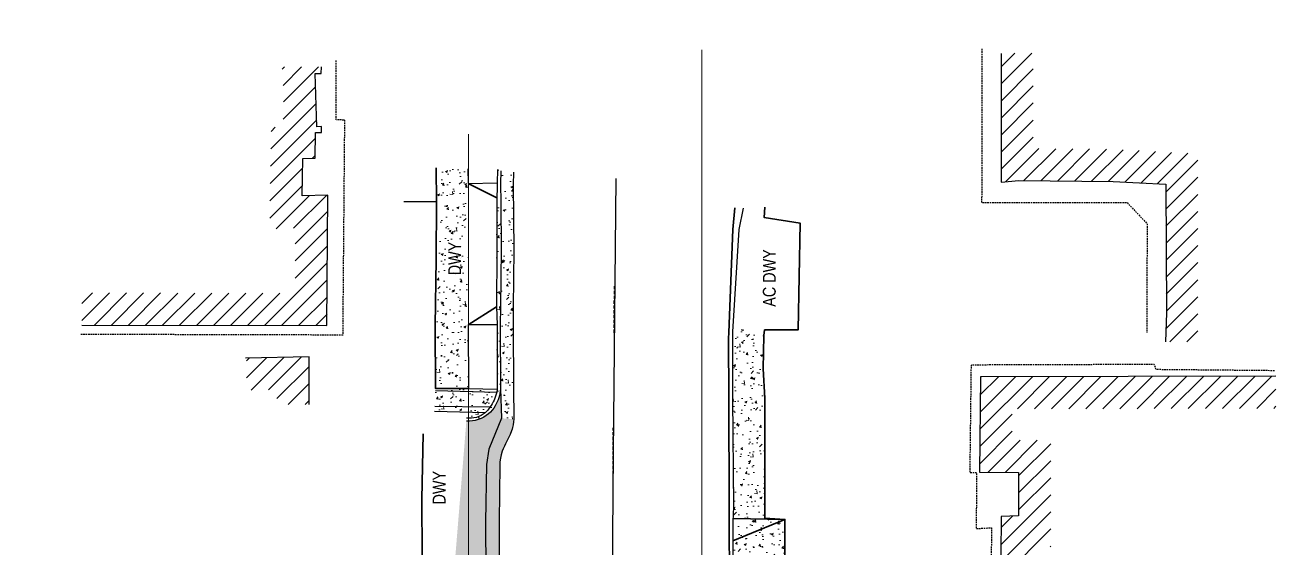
# Model space of a CAD drawing. Header units: feet. Extents: x 0 to 6437249, y 0 to 1884635.
# Drawn here: x 6435088.1 to 6435282.5, y 1884410.5 to 1884491.8 of the extents above; entities that cross this region are included whole.
import ezdxf
from ezdxf import colors
from ezdxf.entities.mleader import LeaderData, LeaderLine
from ezdxf.lldxf.tags import DXFTag
from ezdxf.math import Vec2, Vec3

# ---------------------------------------------------------------- set-up
doc = ezdxf.new("R2010")
doc.units = ezdxf.units.FT
doc.header["$MEASUREMENT"] = 0
doc.linetypes.add('DASHED', pattern=[0.75, 0.5, -0.25])
doc.linetypes.add('DASHED2', pattern=[0.375, 0.25, -0.125])
for name, color, linetype, lineweight in [('V-DETL-PATT-BLDG-', 77, 'Continuous', 13), ('V-DETL-PATT-CONC-', 77, 'Continuous', 13), ('VF-BLDG-LINE-', 1, 'Continuous', 25), ('VF-BLDG-OVHD-LINE-', 1, 'DASHED2', 25), ('VF-ELEC-OVHD-LINE-', 10, 'OVERHEADELECTRIC', 15), ('VF-PVMT-EDGE-LINE-', 52, 'EDGEOFPAVEMENT', 35), ('VF-ROAD-CRWN-LINE-', 21, 'Continuous', 25), ('VF-ROAD-DRIV-LINE-', 52, 'Continuous', 35), ('VF-ROAD-STRP-YELO-DASH-LINE-', 181, 'DASHED', 25), ('VF-SSWR-GEOP-LINE-QLB-', 90, 'SEWER', 15), ('VF-TOPO-CONC-EDGE-LINE-', 81, 'Continuous', 25), ('VF-TOPO-CONC-GTFL-LINE-', 81, 'Continuous', 25), ('VF-TOPO-CONC-LIPG-LINE-', 81, 'Continuous', 25), ('VF-TOPO-CONC-SWLK-LINE-', 81, 'Continuous', 25), ('VF-TOPO-CONC-TBCB-LINE-', 81, 'Continuous', 25), ('VF-TOPO-CONC-TBWK-LINE-', 82, 'Continuous', 35), ('VF-TOPO-TEXT-', 1, 'Continuous', 25)]:
    doc.layers.add(name, color=color, linetype=linetype, lineweight=lineweight)
doc.styles.add('NCS1-Anno', font='arial.ttf', dxfattribs={"width": 0.8, "height": 0.1})
doc.styles.get("Standard").update_dxf_attribs({"font": 'arial.ttf'})
tags = doc.linetypes.add('EDGEOFPAVEMENT', pattern='A,1,-0.03,["EP",Standard,S=0.08,R=0,X=0,Y=-0.04],-0.16,1', length=2.19).pattern_tags.tags
tags[6] = DXFTag(74, 10)
tags = doc.linetypes.add('OVERHEADELECTRIC', pattern='A,1,-0.03,["OE",Standard,S=0.08,R=0,X=0,Y=-0.04],-0.16,1', length=2.19).pattern_tags.tags
tags[6] = DXFTag(74, 10)
tags = doc.linetypes.add('SEWER', pattern='A,1,-0.03,["SS",Standard,S=0.08,R=0,X=0,Y=-0.04],-0.16,1', length=2.19).pattern_tags.tags
tags[6] = DXFTag(74, 10)
pattern_1 = [(45, (0, 0), (-1.3258252147, 1.3258252147), [])]
pattern_2 = [(50, (0, 0), (3.586300913, -0.3137606749), [0.375, -4.125]), (355, (0, 0), (-0.693756668, 3.7609606685), [0.3, -3.3]), (100.45144446, (0.299, -0.026), (2.8925442336, 3.4471999548), [0.31870096, -3.50571056]), (46.1842, (0, 1), (5.3362066534, -0.827596404), [0.5625, -6.1875]), (96.63563549, (0.4447, 0.931), (4.6733097284, 4.870593004), [0.47805171, -5.2585688]), (351.18416399, (0, 1), (4.6733097253, 4.8705930013), [0.45, -4.950000005]), (21, (0.5, 0.75), (2.9845352606, -2.0130944533), [0.375, -4.125]), (326, (0.5, 0.75), (1.2165766596, 3.6257502252), [0.3, -3.3]), (71.45144474, (0.7487, 0.5822), (4.2011118836, 1.612655764), [0.31870095, -3.50571056]), (37.5, (0, 0), (0.06079927659, 1.66446926916), [0, -3.26, 0, -3.35, 0, -3.3125]), (7.5, (0, 0), (1.3153476872, 1.9720585594), [0, -1.91, 0, -3.185, 0, -1.2625]), (327.5, (-1.115, 0), (2.66911218086, -0.11277435867), [0, -1.25, 0, -3.9, 0, -5.175]), (317.5, (-1.615, 0), (2.9159308467, 0.5005249117), [0, -1.625, 0, -2.59, 0, -3.675])]

msp = doc.modelspace()

# ---------------------------------------------------------------- hatches: boundary and pattern name
at = {"layer": 'V-DETL-PATT-BLDG-'}
h = msp.add_hatch(dxfattribs=at)
h.set_pattern_fill('ANSI31', color=256, scale=15)
h.set_pattern_definition(pattern_1)
h.paths.add_polyline_path([(6435282.51, 1884437.2), (6435236.58, 1884437.13), (6435236.46, 1884422.29), (6435242.53, 1884422.26), (6435242.53, 1884415.52), (6435239.81, 1884415.41), (6435239.68, 1884397.35), (6435244.68, 1884397.35), (6435244.78, 1884410.6), (6435247.53, 1884410.7), (6435247.53, 1884427.24), (6435241.5, 1884427.27), (6435241.54, 1884432.14), (6435282.51, 1884432.2)])
h.paths.add_polyline_path([(6435270.37, 1884471.77), (6435257.38, 1884472.5), (6435244.81, 1884472.61), (6435244.79, 1884487.4), (6435239.79, 1884487.4), (6435239.82, 1884467.36), (6435242.56, 1884467.62), (6435257.22, 1884467.5), (6435265.39, 1884467.05), (6435265.48, 1884447.08), (6435265.49, 1884447.08), (6435265.37, 1884442.56), (6435270.37, 1884442.56)])
h = msp.add_hatch(dxfattribs=at)
h.set_pattern_fill('ANSI31', color=256, scale=15)
h.set_pattern_definition(pattern_1)
h.paths.add_polyline_path([(6435135.16, 1884465.33), (6435131.2, 1884465.24), (6435131.29, 1884471.05), (6435133.2, 1884471.12), (6435133.24, 1884475.08), (6435134.18, 1884475.11), (6435134.18, 1884476), (6435133.49, 1884476), (6435133.22, 1884484.24), (6435134.15, 1884484.26), (6435134.18, 1884485.29), (6435129.21, 1884485.29), (6435128.06, 1884485.28), (6435128.36, 1884479.92), (6435128.29, 1884479.91), (6435128.25, 1884475.95), (6435126.37, 1884475.88), (6435126.12, 1884460.11), (6435130.13, 1884460.21), (6435130.08, 1884450.13), (6435096.98, 1884450.16), (6435096.98, 1884445.16), (6435135.05, 1884445.12)])
h = msp.add_hatch(dxfattribs=at)
h.set_pattern_fill('ANSI31', color=256, scale=15)
h.set_pattern_definition(pattern_1)
h.paths.add_polyline_path([(6435132.26, 1884440.23), (6435122.52, 1884440.02), (6435122.52, 1884435.01), (6435127.27, 1884435.12), (6435127.27, 1884432.82), (6435132.27, 1884432.83), (6435132.26, 1884436.61)])
at = {"layer": 'V-DETL-PATT-CONC-'}
h = msp.add_hatch(dxfattribs=at)
h.set_pattern_fill('AR-CONC', color=256, scale=0.5)
h.set_pattern_definition(pattern_2)
h.paths.add_polyline_path([(6435157, 1884445.18), (6435156.97, 1884467.18), (6435156.95, 1884469.62), (6435152.03, 1884469.62), (6435152.05, 1884464.3), (6435152, 1884455.39), (6435151.97, 1884452.74), (6435151.91, 1884438.1), (6435151.93, 1884435.3), (6435157.02, 1884435.3)])
h.paths.add_polyline_path([(6435161.47, 1884435.22), (6435157.02, 1884435.3), (6435151.9, 1884435.3), (6435151.9, 1884434.97), (6435161.43, 1884434.73)])
h.paths.add_polyline_path([(6435161.25, 1884434.11), (6435161.35, 1884434.42), (6435161.43, 1884434.73), (6435151.9, 1884434.97), (6435151.75, 1884432.51), (6435151.75, 1884431.74), (6435156.72, 1884431.62), (6435159.63, 1884431.54), (6435159.83, 1884431.73), (6435160.02, 1884431.94), (6435160.36, 1884432.39), (6435160.55, 1884432.66), (6435160.71, 1884432.93), (6435160.87, 1884433.22), (6435161.01, 1884433.51), (6435161.14, 1884433.81)], flags=17)
h.paths.add_polyline_path([(6435160.36, 1884432.39), (6435160.55, 1884432.66), (6435160.71, 1884432.93), (6435160.87, 1884433.22), (6435161.01, 1884433.51), (6435161.14, 1884433.81), (6435161.25, 1884434.11), (6435161.35, 1884434.42), (6435161.43, 1884434.73), (6435151.9, 1884434.97), (6435151.75, 1884432.51), (6435151.75, 1884431.74), (6435156.72, 1884431.62), (6435159.63, 1884431.54), (6435159.83, 1884431.73), (6435160.02, 1884431.94)], flags=17)
h.paths.add_polyline_path([(6435159.32, 1884431.31), (6435159.63, 1884431.54), (6435156.72, 1884431.62), (6435156.72, 1884430.7), (6435157.1, 1884430.67), (6435157.49, 1884430.68), (6435157.88, 1884430.73), (6435158.26, 1884430.82), (6435158.63, 1884430.95), (6435158.99, 1884431.11)], flags=17)
h.paths.add_polyline_path([(6435159.41, 1884430.85), (6435159.81, 1884431.1), (6435160.46, 1884431.65), (6435160.97, 1884432.27), (6435161.36, 1884432.9), (6435161.76, 1884433.87), (6435162, 1884435.23), (6435161.98, 1884445.18), (6435162, 1884447.98), (6435162.11, 1884456.9), (6435162.05, 1884464.22), (6435162.03, 1884467.14), (6435162.07, 1884469.15), (6435161.54, 1884469.35), (6435161.48, 1884467.27), (6435161.46, 1884464.23), (6435161.43, 1884456.69), (6435161.4, 1884448.02), (6435161.47, 1884445.22), (6435161.47, 1884435.22), (6435161.43, 1884434.73), (6435161.35, 1884434.42), (6435161.25, 1884434.11), (6435161.14, 1884433.81), (6435161.01, 1884433.51), (6435160.87, 1884433.22), (6435160.71, 1884432.93), (6435160.55, 1884432.66), (6435160.36, 1884432.39), (6435160.02, 1884431.94), (6435159.83, 1884431.73), (6435159.63, 1884431.54), (6435159.32, 1884431.31), (6435158.99, 1884431.11), (6435158.63, 1884430.95), (6435158.26, 1884430.82), (6435157.88, 1884430.73), (6435157.49, 1884430.68), (6435157.1, 1884430.67), (6435156.72, 1884430.7), (6435156.71, 1884430.22), (6435157.17, 1884430.22), (6435158.1, 1884430.34), (6435158.55, 1884430.47)])
h.paths.add_polyline_path([(6435164, 1884445.19), (6435163.96, 1884447.97), (6435164.05, 1884454.75), (6435164.04, 1884461.31), (6435164, 1884466.98), (6435164.04, 1884468.94), (6435162.07, 1884469.15), (6435162.03, 1884467.14), (6435162.05, 1884464.22), (6435162.11, 1884456.9), (6435162, 1884447.98), (6435161.98, 1884445.18), (6435162, 1884435.23), (6435162.17, 1884430.67), (6435164.07, 1884430.54), (6435164.07, 1884431.2), (6435164.03, 1884435.08)])
h = msp.add_hatch(dxfattribs=at)
h.set_pattern_fill('AR-CONC', color=256, scale=0.5)
h.set_pattern_definition(pattern_2)
h.paths.add_polyline_path([(6435161.47, 1884435.22), (6435157.02, 1884435.3), (6435151.93, 1884435.3), (6435151.91, 1884438.1), (6435151.9, 1884434.97), (6435161.43, 1884434.73)])
h.paths.add_polyline_path([(6435161.14, 1884433.81), (6435161.25, 1884434.11), (6435161.35, 1884434.42), (6435161.43, 1884434.73), (6435151.9, 1884434.97), (6435151.75, 1884432.51), (6435151.75, 1884431.74), (6435156.72, 1884431.62), (6435159.63, 1884431.54), (6435159.83, 1884431.73), (6435160.02, 1884431.94), (6435160.36, 1884432.39), (6435160.55, 1884432.66), (6435160.71, 1884432.93), (6435160.87, 1884433.22), (6435161.01, 1884433.51)])
h.paths.add_polyline_path([(6435159.32, 1884431.31), (6435159.63, 1884431.54), (6435156.72, 1884431.62), (6435156.72, 1884430.7), (6435157.1, 1884430.67), (6435157.49, 1884430.68), (6435157.88, 1884430.73), (6435158.26, 1884430.82), (6435158.63, 1884430.95), (6435158.99, 1884431.11)], flags=17)
h.paths.add_polyline_path([(6435159.41, 1884430.85), (6435159.81, 1884431.1), (6435160.46, 1884431.65), (6435160.97, 1884432.27), (6435161.36, 1884432.9), (6435161.76, 1884433.87), (6435162, 1884435.23), (6435161.98, 1884445.18), (6435162, 1884447.98), (6435162.11, 1884456.9), (6435162.05, 1884464.22), (6435162.03, 1884467.14), (6435162.07, 1884469.15), (6435161.54, 1884469.35), (6435161.48, 1884467.27), (6435161.46, 1884464.23), (6435161.43, 1884456.69), (6435161.4, 1884448.02), (6435161.47, 1884445.22), (6435161.47, 1884435.22), (6435161.43, 1884434.73), (6435161.35, 1884434.42), (6435161.25, 1884434.11), (6435161.14, 1884433.81), (6435161.01, 1884433.51), (6435160.87, 1884433.22), (6435160.71, 1884432.93), (6435160.55, 1884432.66), (6435160.36, 1884432.39), (6435160.02, 1884431.94), (6435159.83, 1884431.73), (6435159.63, 1884431.54), (6435159.32, 1884431.31), (6435158.99, 1884431.11), (6435158.63, 1884430.95), (6435158.26, 1884430.82), (6435157.88, 1884430.73), (6435157.49, 1884430.68), (6435157.1, 1884430.67), (6435156.72, 1884430.7), (6435156.71, 1884430.22), (6435157.17, 1884430.22), (6435158.1, 1884430.34), (6435158.55, 1884430.47)])
h = msp.add_hatch(dxfattribs=at)
h.set_pattern_fill('AR-CONC', color=256, scale=0.5)
h.set_pattern_definition(pattern_2)
h.paths.add_polyline_path([(6435206.22, 1884414.95), (6435203.07, 1884415.16), (6435203.08, 1884433.78), (6435202.84, 1884438.37), (6435202.91, 1884443.52), (6435203.05, 1884444.42), (6435208.26, 1884444.42), (6435198.04, 1884444.48), (6435198.08, 1884443.17), (6435198.07, 1884439.54), (6435198.23, 1884416.9), (6435198.23, 1884414.07), (6435198.29, 1884377.6), (6435199.1, 1884377.49), (6435202.95, 1884377.42), (6435206.54, 1884379.29), (6435206.74, 1884392.11), (6435206.25, 1884392.26)])
h = msp.add_hatch(dxfattribs=at)
h.set_pattern_fill('AR-CONC', color=256, scale=0.5)
h.set_pattern_definition(pattern_2)
h.paths.add_polyline_path([(6435162, 1884435.23), (6435162, 1884434.89), (6435161.76, 1884433.87), (6435161.36, 1884432.9), (6435160.46, 1884431.65), (6435159.81, 1884431.1), (6435159.41, 1884430.85), (6435158.55, 1884430.47), (6435158.1, 1884430.34), (6435157.64, 1884430.26), (6435156.71, 1884430.22), (6435154.85, 1884407.43), (6435154.55, 1884398.08), (6435154.49, 1884380.07), (6435154.53, 1884336.01), (6435154.86, 1884333.97), (6435154.86, 1884332.42), (6435154.39, 1884331.6), (6435154.22, 1884315.39), (6435149.6, 1884315.39), (6435150.26, 1884310.28), (6435154.24, 1884310.28), (6435161.28, 1884310.18), (6435161.91, 1884423.38), (6435161.93, 1884423.93), (6435161.99, 1884424.48), (6435162.26, 1884425.55), (6435162.61, 1884426.34), (6435163, 1884427.11), (6435163.5, 1884428.16), (6435163.82, 1884428.97), (6435163.98, 1884429.68), (6435164.07, 1884430.54), (6435162.17, 1884430.67)])

# ---------------------------------------------------------------- linework, layer by layer
at = {"layer": 'VF-BLDG-LINE-'}
for points in [[(6435239.79, 1884487.39), (6435239.82, 1884467.36), (6435242.56, 1884467.62), (6435257.22, 1884467.5), (6435265.39, 1884467.05), (6435265.48, 1884447.08), (6435265.49, 1884447.08), (6435265.37, 1884442.56)], [(6435096.97, 1884445.16), (6435135.05, 1884445.12), (6435135.16, 1884465.33), (6435131.2, 1884465.24), (6435131.29, 1884471.05), (6435133.2, 1884471.12), (6435133.24, 1884475.08), (6435134.19, 1884475.12), (6435134.18, 1884476.03), (6435133.49, 1884476), (6435133.22, 1884484.24), (6435134.15, 1884484.26), (6435134.18, 1884485.31)], [(6435132.27, 1884432.83), (6435132.26, 1884436.61), (6435132.26, 1884440.23), (6435122.41, 1884440.01)], [(6435282.51, 1884437.2), (6435236.58, 1884437.13), (6435236.46, 1884422.29), (6435242.53, 1884422.26), (6435242.53, 1884415.52), (6435239.81, 1884415.41), (6435239.68, 1884397.38)]]:
    msp.add_lwpolyline(points, dxfattribs=at)
at = {"layer": 'VF-BLDG-OVHD-LINE-', "flags": 128}
for points in [[(6435236.8, 1884488.09), (6435236.78, 1884464.21), (6435259.37, 1884464.22), (6435262.49, 1884460.9), (6435262.43, 1884444.03)], [(6435096.8, 1884443.76), (6435137.54, 1884443.66), (6435137.82, 1884477.02), (6435136.49, 1884477.07), (6435136.46, 1884486.33)], [(6435282.27, 1884438.07), (6435263.89, 1884438.24), (6435263.61, 1884439.04), (6435235.13, 1884438.95), (6435234.95, 1884423.98), (6435234.92, 1884422.25), (6435235.99, 1884422.26), (6435235.93, 1884413.53), (6435238.3, 1884413.67), (6435238.2, 1884397.39)]]:
    msp.add_lwpolyline(points, dxfattribs=at)
at = {"layer": 'VF-ELEC-OVHD-LINE-', "ltscale": 0.6, "flags": 128}
msp.add_lwpolyline([(6435157.05, 1884387.19), (6435157.05, 1884474.83)], dxfattribs=at)
at = {"layer": 'VF-PVMT-EDGE-LINE-'}
msp.add_lwpolyline([(6435198.44, 1884463.38), (6435198.09, 1884460), (6435197.48, 1884444), (6435197.43, 1884443.08), (6435197.51, 1884433.9), (6435197.56, 1884416.94), (6435197.57, 1884414.55), (6435197.65, 1884396.7), (6435197.69, 1884381.31), (6435197.72, 1884377.64), (6435197.55, 1884375.56), (6435197.43, 1884371.48), (6435197.34, 1884355.84), (6435197.32, 1884343.24)], dxfattribs=at)
at = {"layer": 'VF-ROAD-CRWN-LINE-'}
msp.add_lwpolyline([(6435179.96, 1884467.96), (6435179.54, 1884425.28), (6435179.17, 1884380.45), (6435179.5, 1884344.07), (6435179.42, 1884325.83)], dxfattribs=at)
at = {"layer": 'VF-ROAD-DRIV-LINE-'}
for points in [[(6435156.97, 1884467.16), (6435161.46, 1884464.93)], [(6435157.01, 1884445.18), (6435161.4, 1884448.02)], [(6435206.22, 1884414.94), (6435198.16, 1884415.1)]]:
    msp.add_lwpolyline(points, dxfattribs=at)
at = {"layer": 'VF-ROAD-DRIV-LINE-', "elevation": 672.48}
msp.add_lwpolyline([(6435206.22, 1884414.95), (6435198.14, 1884411.64)], dxfattribs=at)
at = {"layer": 'VF-ROAD-STRP-YELO-DASH-LINE-'}
for p, q in [((6435179.66, 1884443.98), (6435179.72, 1884451.44)), ((6435179.5, 1884420.53), (6435179.52, 1884429.2))]:
    msp.add_line(p, q, dxfattribs=at)
at = {"layer": 'VF-SSWR-GEOP-LINE-QLB-', "ltscale": 0.6, "elevation": 670.11, "flags": 128}
msp.add_lwpolyline([(6435191.9, 1883998.19), (6435193.3, 1884318.58), (6435193.3, 1884487.92)], dxfattribs=at)
at = {"layer": 'VF-TOPO-CONC-EDGE-LINE-'}
for p, q in [((6435152.05, 1884464.3), (6435146.98, 1884464.34)), ((6435151.9, 1884434.97), (6435161.43, 1884434.73)), ((6435159.63, 1884431.54), (6435151.75, 1884431.74)), ((6435160.36, 1884432.39), (6435151.8, 1884432.51))]:
    msp.add_line(p, q, dxfattribs=at)
msp.add_lwpolyline([(6435161.47, 1884445.22), (6435157, 1884445.18), (6435157.02, 1884435.3), (6435161.47, 1884435.22)], dxfattribs=at)
at = {"layer": 'VF-TOPO-CONC-GTFL-LINE-'}
for points in [[(6435162.07, 1884469.15), (6435162.03, 1884467.14), (6435162.05, 1884464.22), (6435162.11, 1884456.9), (6435162, 1884447.98), (6435161.98, 1884445.18), (6435162, 1884435.23), (6435161.97, 1884434.89), (6435161.92, 1884434.54), (6435161.85, 1884434.2), (6435161.76, 1884433.87), (6435161.64, 1884433.54), (6435161.51, 1884433.21), (6435161.36, 1884432.9), (6435161.19, 1884432.6), (6435160.97, 1884432.27), (6435160.73, 1884431.95), (6435160.46, 1884431.65), (6435160.17, 1884431.38), (6435159.81, 1884431.1), (6435159.41, 1884430.85), (6435158.99, 1884430.64), (6435158.55, 1884430.47), (6435158.1, 1884430.34), (6435157.64, 1884430.26), (6435157.17, 1884430.22), (6435156.71, 1884430.22)], [(6435162, 1884435.23), (6435162.17, 1884430.67), (6435160.21, 1884425.9), (6435159.85, 1884423.47), (6435159.68, 1884414.56), (6435159.8, 1884398.77)]]:
    msp.add_lwpolyline(points, dxfattribs=at)
at = {"layer": 'VF-TOPO-CONC-LIPG-LINE-'}
msp.add_lwpolyline([(6435164.04, 1884468.94), (6435164, 1884466.98), (6435164.08, 1884456.86), (6435163.96, 1884447.97), (6435164, 1884445.19), (6435164.03, 1884435.08), (6435164.07, 1884430.98), (6435164.07, 1884430.54), (6435164.04, 1884430.11), (6435163.98, 1884429.68), (6435163.9, 1884429.25), (6435163.82, 1884428.97), (6435163.73, 1884428.7), (6435163.5, 1884428.16), (6435163, 1884427.11), (6435162.81, 1884426.72), (6435162.61, 1884426.34), (6435162.42, 1884425.95), (6435162.26, 1884425.55), (6435162.1, 1884425.02), (6435161.99, 1884424.48), (6435161.93, 1884423.93), (6435161.91, 1884423.38), (6435161.83, 1884414.67), (6435161.82, 1884398.73)], dxfattribs=at)
at = {"layer": 'VF-TOPO-CONC-SWLK-LINE-'}
msp.add_lwpolyline([(6435156.95, 1884469.46), (6435156.97, 1884467.18), (6435161.48, 1884467.27)], dxfattribs=at)
at = {"layer": 'VF-TOPO-CONC-TBCB-LINE-'}
for points in [[(6435161.54, 1884469.35), (6435161.48, 1884467.27), (6435161.46, 1884464.23), (6435161.43, 1884456.69), (6435161.4, 1884448.02), (6435161.47, 1884445.22), (6435161.47, 1884435.22), (6435161.43, 1884434.73), (6435161.35, 1884434.42), (6435161.25, 1884434.11), (6435161.14, 1884433.81), (6435161.01, 1884433.51), (6435160.87, 1884433.22), (6435160.71, 1884432.93), (6435160.55, 1884432.66), (6435160.36, 1884432.39), (6435160.02, 1884431.94), (6435159.83, 1884431.73), (6435159.63, 1884431.54), (6435159.32, 1884431.31), (6435158.99, 1884431.11), (6435158.63, 1884430.95), (6435158.26, 1884430.82), (6435157.88, 1884430.73), (6435157.49, 1884430.68), (6435157.1, 1884430.67), (6435156.72, 1884430.7)], [(6435199.7, 1884463.33), (6435199.05, 1884460.03), (6435198.04, 1884444.09), (6435198.08, 1884443.17), (6435198.05, 1884433.82), (6435198.23, 1884416.9), (6435198.14, 1884414.61), (6435198.16, 1884396.77), (6435198.25, 1884381.28), (6435198.29, 1884377.6), (6435199.1, 1884377.49), (6435199.12, 1884375.45), (6435198.91, 1884371.45), (6435198.87, 1884355.57), (6435199.16, 1884334.99), (6435198.9, 1884325.71)]]:
    msp.add_lwpolyline(points, dxfattribs=at)
at = {"layer": 'VF-TOPO-CONC-TBWK-LINE-'}
for points in [[(6435152.03, 1884469.62), (6435152.05, 1884464.3), (6435152, 1884455.39), (6435151.87, 1884445.06), (6435151.93, 1884435.3), (6435157.02, 1884435.3)], [(6435203.07, 1884463.48), (6435202.96, 1884461.9), (6435208.6, 1884460.99), (6435208.26, 1884444.41), (6435203.05, 1884444.42), (6435202.91, 1884443.52), (6435202.84, 1884438.37), (6435203.08, 1884433.78), (6435203.07, 1884415.16), (6435206.22, 1884414.95), (6435206.25, 1884392.26), (6435206.74, 1884392.11), (6435206.54, 1884379.29), (6435202.95, 1884377.42), (6435202.71, 1884357.11), (6435202.64, 1884342.1)], [(6435149.99, 1884428.24), (6435149.78, 1884418.13), (6435149.84, 1884409.39), (6435149.97, 1884408.64), (6435149.79, 1884403.48), (6435149.68, 1884388.28), (6435149.67, 1884387.68), (6435150.76, 1884385.23), (6435154.49, 1884380.07), (6435154.47, 1884376.57), (6435154.46, 1884356.52), (6435154.53, 1884336.01)]]:
    msp.add_lwpolyline(points, dxfattribs=at)

# ---------------------------------------------------------------- leaders
at = {"layer": 'VF-TOPO-TEXT-'}
ml = msp.add_multileader_mtext('Standard', dxfattribs=at)
ml.set_content('AC SIDEWALK', color=256, style='NCS1-Anno')
ml.set_leader_properties()
ml.build(insert=Vec2(0, 0))
ml.multileader.update_dxf_attribs({"leader_type": 2, "dogleg_length": 0.1, "arrow_head_size": 2, "scale": 20})
ctx = ml.context
ctx.base_point, ctx.scale, ctx.char_height, ctx.arrow_head_size, ctx.landing_gap_size, ctx.plane_origin, ctx.plane_x_axis, ctx.plane_y_axis = Vec3(6435200.8, 1884336.26), 20, 2, 2, 0.8, Vec3(6435244.44, 1884327.93), Vec3(0, 1), Vec3(-1, 0)
notes = []
notes.append((ctx, [(0, (0, 0, 0), (0, 0), (1, 0), 1, [])]))
ctx.mtext.insert, ctx.mtext.text_direction, ctx.mtext.rotation, ctx.mtext.width, ctx.mtext.flow_direction = Vec3(6435199.84, 1884337.06), Vec3(0, 1), 1.570796, 14.8778, 5
ml = msp.add_multileader_mtext('Standard', dxfattribs=at)
ml.set_content('AC CURB', color=256, style='NCS1-Anno')
ml.set_leader_properties()
ml.build(insert=Vec2(0, 0))
ml.multileader.update_dxf_attribs({"leader_type": 2, "dogleg_length": 0.1, "arrow_head_size": 2, "scale": 20})
ctx = ml.context
ctx.base_point, ctx.scale, ctx.char_height, ctx.arrow_head_size, ctx.landing_gap_size, ctx.plane_origin, ctx.plane_x_axis, ctx.plane_y_axis = Vec3(6435196.82, 1884301.35), 20, 2, 2, 0.8, Vec3(6435240.47, 1884293.02), Vec3(0, 1), Vec3(-1, 0)
notes.append((ctx, [(0, (0, 0, 0), (0, 0), (1, 0), 1, [])]))
ctx.mtext.insert, ctx.mtext.text_direction, ctx.mtext.rotation, ctx.mtext.width, ctx.mtext.flow_direction = Vec3(6435195.87, 1884302.15), Vec3(0, 1), 1.570796, 10.6819, 5
ml = msp.add_multileader_mtext('Standard', dxfattribs=at)
ml.set_content('AC CURB', color=256, style='NCS1-Anno')
ml.set_leader_properties()
ml.build(insert=Vec2(0, 0))
ml.multileader.update_dxf_attribs({"leader_type": 2, "dogleg_length": 0.1, "arrow_head_size": 2, "scale": 20})
ctx = ml.context
ctx.base_point, ctx.scale, ctx.char_height, ctx.arrow_head_size, ctx.landing_gap_size, ctx.plane_origin, ctx.plane_x_axis, ctx.plane_y_axis = Vec3(6435196.5, 1884248.36), 20, 2, 2, 0.8, Vec3(6435240.15, 1884240.03), Vec3(0, 1), Vec3(-1, 0)
notes.append((ctx, [(0, (0, 0, 0), (0, 0), (1, 0), 1, [])]))
ctx.mtext.insert, ctx.mtext.text_direction, ctx.mtext.rotation, ctx.mtext.width, ctx.mtext.flow_direction = Vec3(6435195.55, 1884249.16), Vec3(0, 1), 1.570796, 10.6819, 5
ml = msp.add_multileader_mtext('Standard', dxfattribs=at)
ml.set_content('DWY', color=256, style='NCS1-Anno')
ml.set_leader_properties()
ml.build(insert=Vec2(0, 0))
ml.multileader.update_dxf_attribs({"leader_type": 2, "dogleg_length": 0.1, "arrow_head_size": 2, "scale": 20})
ctx = ml.context
ctx.base_point, ctx.scale, ctx.char_height, ctx.arrow_head_size, ctx.landing_gap_size, ctx.plane_origin, ctx.plane_x_axis, ctx.plane_y_axis = Vec3(6435154.83, 1884452.1), 20, 2, 2, 0.8, Vec3(6435215.08, 1884346.6), Vec3(0, 1), Vec3(-1, 0)
notes.append((ctx, [(0, (0, 0, 0), (0, 0), (1, 0), 1, [])]))
ctx.mtext.insert, ctx.mtext.text_direction, ctx.mtext.rotation, ctx.mtext.flow_direction = Vec3(6435153.89, 1884452.9), Vec3(0, 1), 1.570796, 5
ml = msp.add_multileader_mtext('Standard', dxfattribs=at)
ml.set_content('AC DWY', color=256, style='NCS1-Anno')
ml.set_leader_properties()
ml.build(insert=Vec2(0, 0))
ml.multileader.update_dxf_attribs({"leader_type": 2, "dogleg_length": 0.1, "arrow_head_size": 2, "scale": 20})
ctx = ml.context
ctx.base_point, ctx.scale, ctx.char_height, ctx.arrow_head_size, ctx.landing_gap_size, ctx.plane_origin, ctx.plane_x_axis, ctx.plane_y_axis = Vec3(6435203.8, 1884447.21), 20, 2, 2, 0.8, Vec3(6435263.97, 1884344.75), Vec3(0, 1), Vec3(-1, 0)
notes.append((ctx, [(0, (0, 0, 0), (0, 0), (1, 0), 1, [])]))
ctx.mtext.insert, ctx.mtext.text_direction, ctx.mtext.rotation, ctx.mtext.flow_direction = Vec3(6435202.78, 1884448.01), Vec3(0, 1), 1.570796, 5
ml = msp.add_multileader_mtext('Standard', dxfattribs=at)
ml.set_content('DWY', color=256, style='NCS1-Anno')
ml.set_leader_properties()
ml.build(insert=Vec2(0, 0))
ml.multileader.update_dxf_attribs({"leader_type": 2, "dogleg_length": 0.1, "arrow_head_size": 2, "scale": 20})
ctx = ml.context
ctx.base_point, ctx.scale, ctx.char_height, ctx.arrow_head_size, ctx.landing_gap_size, ctx.plane_origin, ctx.plane_x_axis, ctx.plane_y_axis = Vec3(6435152.42, 1884416.48), 20, 2, 2, 0.8, Vec3(6435212.68, 1884310.98), Vec3(0, 1), Vec3(-1, 0)
notes.append((ctx, [(0, (0, 0, 0), (0, 0), (1, 0), 1, [])]))
ctx.mtext.insert, ctx.mtext.text_direction, ctx.mtext.rotation, ctx.mtext.flow_direction = Vec3(6435151.48, 1884417.28), Vec3(0, 1), 1.570796, 5
for ctx, leaders in notes:
    for number, flags, end, landing, length, lines in leaders:
        leader = LeaderData()
        leader.index, (leader.has_last_leader_line, leader.has_dogleg_vector, leader.attachment_direction) = number, flags
        leader.last_leader_point, leader.dogleg_vector, leader.dogleg_length = Vec3(end), Vec3(landing), length
        for number, points, colour, breaks in lines:
            line = LeaderLine()
            line.index, line.vertices, line.color, line.breaks = number, Vec3.list(points), colors.encode_raw_color(colour), breaks
            leader.lines.append(line)
        ctx.leaders.append(leader)

doc.saveas('drawing.dxf')
